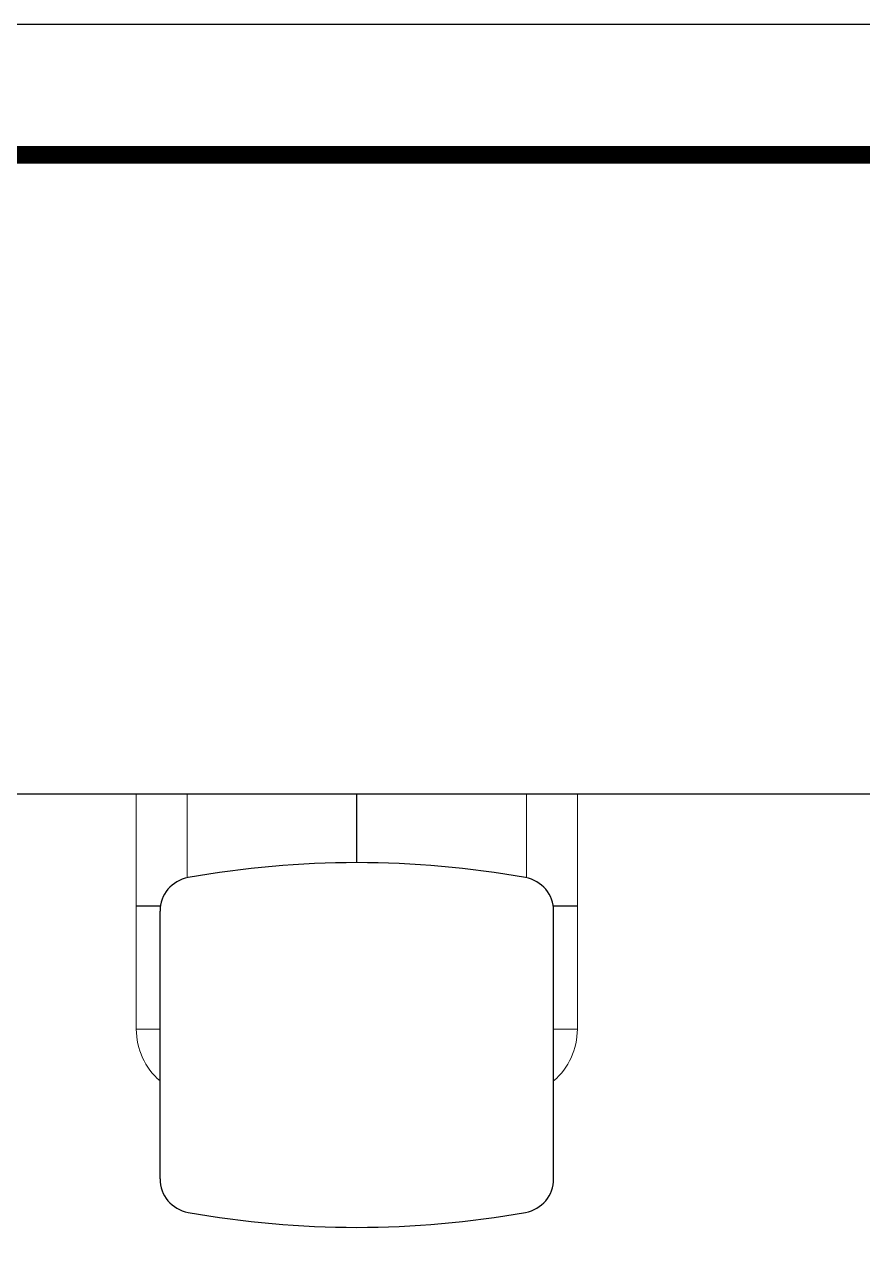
# Model space of a CAD drawing. Extents: x 0 to 1128, y 0 to 827.
# Drawn here: x 413.1 to 536.6, y 646.7 to 826.8 of the extents above; entities that cross this region are included whole.
import ezdxf

# ---------------------------------------------------------------- set-up
doc = ezdxf.new("R2010")
doc.units = 0
doc.header["$LTSCALE"] = 10
doc.header["$MEASUREMENT"] = 0
doc.layers.get('0').update_dxf_attribs({"linetype": 'CONTINUOUS'})
doc.layers.add('1', color=7, linetype='CONTINUOUS')

msp = doc.modelspace()

# ---------------------------------------------------------------- linework, layer by layer
at = {"ltscale": 0.5}
for p, q in [((121.24, 713.47), (830.14, 713.47)), ((462.09, 703.35), (462.09, 713.47)), ((433.13, 696.93), (429.59, 696.93)), ((433.09, 656.78), (433.09, 696.23)), ((494.59, 696.93), (491.04, 696.93)), ((491.09, 656.78), (491.09, 696.23))]:
    msp.add_line(p, q, dxfattribs=at)
msp.add_lwpolyline([(0, 0), (1128.4, 0), (1128.4, 826.8), (0, 826.8)], close=True, dxfattribs=at)
at = {"color": 5, "linetype": 'ByBlock', "lineweight": 200, "const_width": 2.6}
msp.add_lwpolyline([(18.14, 35.4), (1110.14, 35.4), (1110.14, 807.6), (18.14, 807.6)], close=True, dxfattribs=at)
at = {"ltscale": 0.5}
for centre, radius, start, end in [((462.09, 561.69), 141.67, 79.8859, 100.1141), ((438.09, 696.23), 5, 100.1141, 180), ((486.09, 696.23), 5, 0, 79.8859), ((438.09, 656.78), 5, 180, 259.8859), ((486.09, 656.78), 5, 280.1141, 0), ((462.09, 791.32), 141.67, 259.8859, 280.1141)]:
    msp.add_arc(centre, radius, start, end, dxfattribs=at)
at = {"layer": '1', "color": 7, "linetype": 'Continuous', "lineweight": 18}
for p, q in [((429.59, 713.47), (429.59, 678.82)), ((437.09, 713.47), (429.59, 713.47)), ((487.09, 713.47), (437.09, 713.47)), ((494.59, 713.47), (487.09, 713.47)), ((494.59, 678.82), (494.59, 713.47))]:
    msp.add_line(p, q, dxfattribs=at)
at = {"layer": '1', "color": 7, "linetype": 'Continuous', "lineweight": 13}
for p, q in [((437.09, 701.13), (437.09, 713.47)), ((487.09, 701.13), (487.09, 713.47)), ((429.59, 678.82), (433.09, 678.82)), ((491.09, 678.82), (494.59, 678.82))]:
    msp.add_line(p, q, dxfattribs=at)
at = {"layer": '1', "color": 7, "linetype": 'Continuous', "lineweight": 18}
for centre, start, end in [((439.59, 678.82), 180, 229.4584), ((484.59, 678.82), 310.5416, 0)]:
    msp.add_arc(centre, 10, start, end, dxfattribs=at)

doc.saveas('drawing.dxf')
